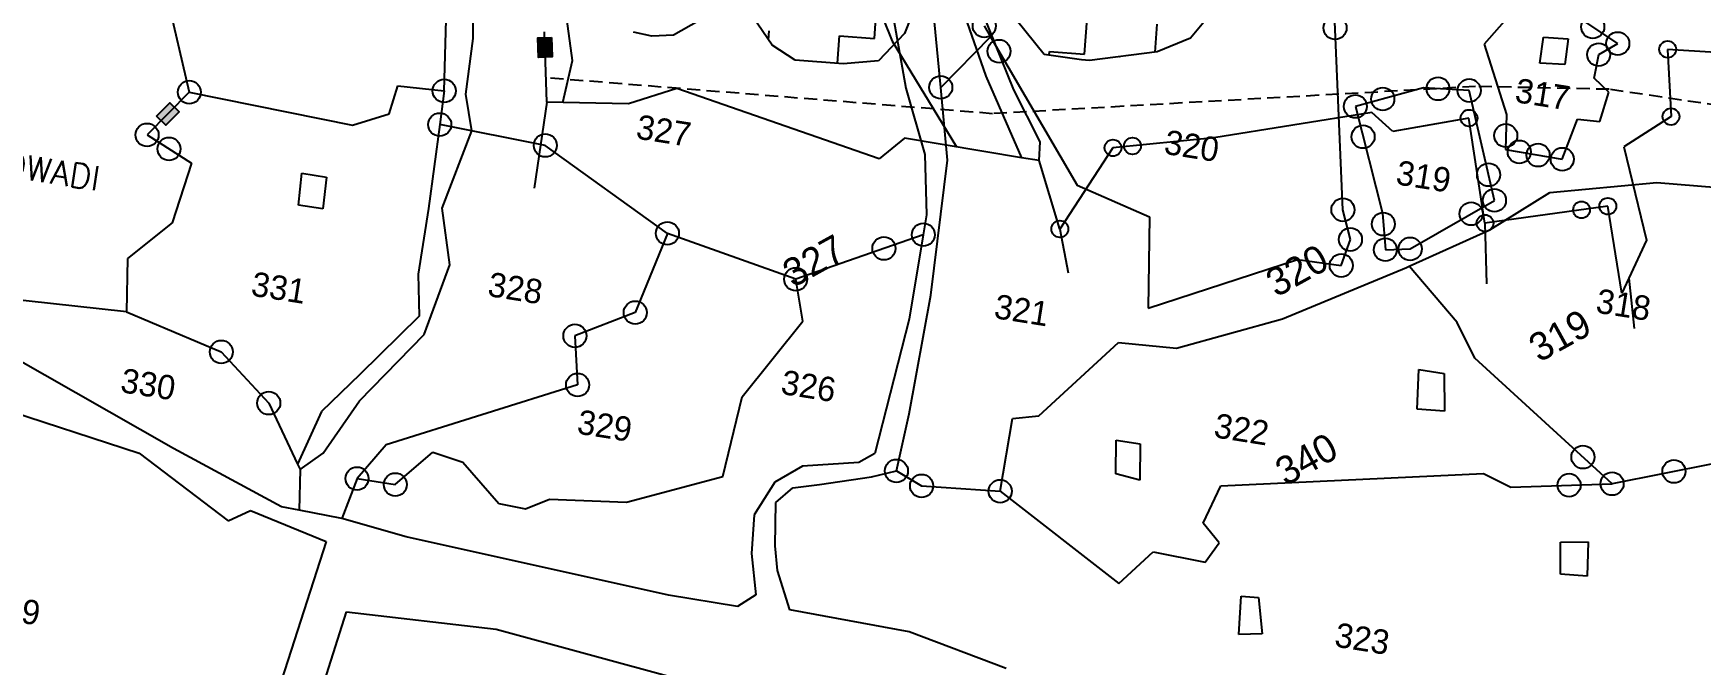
# Model space of a CAD drawing. Header units: metres. Extents: x 318079 to 324759, y 1863980 to 1868406.
# Drawn here: x 322063 to 322702, y 1865251 to 1865493 of the extents above; entities that cross this region are included whole.
import ezdxf

# ---------------------------------------------------------------- set-up
doc = ezdxf.new("R2010")
doc.units = ezdxf.units.M
doc.linetypes.add('DASHED', pattern=[0.75, 0.5, -0.25])
for name, color, linetype in [('LINE_FOOTPATH', 1, 'DASHED'), ('LINE_WATER', 4, 'Continuous'), ('OTHERS', 1, 'Continuous'), ('POLY_HATCH', 12, 'Continuous'), ('POLY_PARCEL', 6, 'Continuous'), ('POLY_WATER', 4, 'Continuous'), ('TEXT_MAPIN', 7, 'Continuous'), ('TEXT_MAPOUT', 7, 'Continuous'), ('TEXT_PARCEL', 7, 'Continuous')]:
    doc.layers.add(name, color=color, linetype=linetype)
doc.styles.get("Standard").update_dxf_attribs({"font": 'simplex.shx'})
doc.styles.add('TEXT_MAP', font='')
doc.styles.get('TEXT_MAP').set_extended_font_data('Kruti Dev 050')

msp = doc.modelspace()

# ---------------------------------------------------------------- hatches: boundary and pattern name
for points in [[(322256.82, 1865483.35), (322262, 1865483.51), (322261.76, 1865491.01), (322256.58, 1865490.84)], [(322118.93, 1865462.47), (322115.37, 1865465.98), (322110.3, 1865460.84), (322113.85, 1865457.33)]]:
    msp.add_hatch(color=256).paths.add_polyline_path(points)

# ---------------------------------------------------------------- linework, layer by layer
for points in [[(322261.76, 1865491.01), (322262, 1865483.51), (322256.82, 1865483.35), (322256.58, 1865490.84)], [(322110.3, 1865460.84), (322115.37, 1865465.98), (322118.93, 1865462.47), (322113.85, 1865457.33)]]:
    msp.add_lwpolyline(points, close=True)
for centre, radius in [((322427.72, 1865495.42), 4.42), ((322562.25, 1865494.65), 4.42), ((322661.07, 1865495.06), 4.42), ((322670.68, 1865488.66), 4.42), ((322433.39, 1865485.71), 4.42), ((322663.36, 1865484.41), 4.42), ((322689.8, 1865486.44), 3.21), ((322122.87, 1865470.01), 4.42), ((322220.62, 1865470.52), 4.42), ((322411.03, 1865471.86), 4.42), ((322601.74, 1865471.33), 4.42), ((322613.69, 1865470.66), 4.42), ((322570.04, 1865464.55), 4.42), ((322580.56, 1865467.4), 4.42), ((322218.91, 1865457.6), 4.42), ((322613.61, 1865460.1), 3.21), ((322691.09, 1865460.64), 3.21), ((322106.69, 1865453.63), 4.42), ((322259.4, 1865449.6), 4.42), ((322573, 1865452.91), 4.42), ((322627.72, 1865453.4), 4.42), ((322115.09, 1865448.28), 4.42), ((322477.09, 1865448.65), 3.21), ((322484.57, 1865449.39), 3.21), ((322632.9, 1865447.12), 4.42), ((322640.1, 1865445.9), 4.42), ((322649.38, 1865444.32), 4.42), ((322621.12, 1865438.37), 4.42), ((322565.28, 1865424.92), 4.42), ((322614.45, 1865423.4), 4.42), ((322623.38, 1865428.54), 4.42), ((322656.78, 1865424.91), 3.21), ((322666.85, 1865426.3), 3.21), ((322580.76, 1865419.44), 4.42), ((322619.75, 1865419.79), 3.21), ((322306.22, 1865415.9), 4.42), ((322389.25, 1865410.11), 4.42), ((322404.35, 1865415.38), 4.42), ((322456.72, 1865417.56), 3.21), ((322568.16, 1865413.55), 4.42), ((322581.54, 1865409.63), 4.42), ((322591.05, 1865409.92), 4.42), ((322355.42, 1865398.31), 4.42), ((322564.63, 1865403.58), 4.42), ((322293.89, 1865385.52), 4.42), ((322270.73, 1865376.61), 4.42), ((322135.15, 1865370.45), 4.42), ((322271.77, 1865357.8), 4.42), ((322153.34, 1865350.83), 4.42), ((322657.32, 1865330.12), 4.42), ((322187.19, 1865321.9), 4.42), ((322394.05, 1865324.83), 4.42), ((322692.2, 1865324.62), 4.42), ((322201.87, 1865319.58), 4.42), ((322403.69, 1865319.06), 4.42), ((322433.83, 1865317.05), 4.42), ((322652.01, 1865319.36), 4.42), ((322668.5, 1865319.9), 4.42)]:
    msp.add_circle(centre, radius)
at = {"layer": 'LINE_FOOTPATH', "ltscale": 10}
for p, q in [((322430.9, 1865461.77), (322259.66, 1865475.54)), ((322616.11, 1865472.19), (322430.9, 1865461.77)), ((322667.4, 1865471.13), (322616.11, 1865472.19)), ((322835.98, 1865445.88), (322667.4, 1865471.13))]:
    msp.add_line(p, q, dxfattribs=at)
at = {"layer": 'LINE_WATER'}
for p, q in [((322384.04, 1865510.77), (322392.4, 1865489.51)), ((322231.7, 1865490.63), (322231.57, 1865506.79)), ((322269.86, 1865482.18), (322267.61, 1865498.09)), ((322228.87, 1865469.29), (322231.7, 1865490.63)), ((322392.4, 1865489.51), (322417.1, 1865449.03)), ((322266.07, 1865466.1), (322269.86, 1865482.18)), ((322231.27, 1865455.16), (322228.87, 1865469.29)), ((322219.78, 1865425.52), (322231.27, 1865455.16)), ((322222.81, 1865403.79), (322219.78, 1865425.52)), ((322212.93, 1865377.11), (322222.81, 1865403.79)), ((322188.17, 1865351.7), (322212.93, 1865377.11)), ((322174.21, 1865331.58), (322188.17, 1865351.7)), ((322165.39, 1865325.39), (322174.21, 1865331.58))]:
    msp.add_line(p, q, dxfattribs=at)
at = {"layer": 'OTHERS'}
for p, q in [((322640.82, 1865481.14), (322642.23, 1865491.09)), ((322642.23, 1865491.09), (322651.65, 1865490.42)), ((322651.65, 1865490.42), (322650.43, 1865480.6)), ((322650.43, 1865480.6), (322640.82, 1865481.14)), ((322164.73, 1865426.66), (322166, 1865438.93)), ((322166, 1865438.93), (322175.54, 1865437.42)), ((322175.54, 1865437.42), (322174.14, 1865425.34)), ((322174.14, 1865425.34), (322164.73, 1865426.66)), ((322593.72, 1865348.46), (322594.38, 1865363.76)), ((322594.38, 1865363.76), (322604.05, 1865362.23)), ((322604.05, 1865362.23), (322604.17, 1865347.69)), ((322604.17, 1865347.69), (322593.72, 1865348.46)), ((322478.19, 1865323.69), (322478.32, 1865336.66)), ((322478.32, 1865336.66), (322487.48, 1865335.21)), ((322487.48, 1865335.21), (322487.44, 1865321.26)), ((322487.44, 1865321.26), (322478.19, 1865323.69)), ((322648.67, 1865297.52), (322659.26, 1865297.6)), ((322648.7, 1865285.19), (322648.67, 1865297.52)), ((322659.26, 1865297.6), (322658.94, 1865284.45)), ((322658.94, 1865284.45), (322648.7, 1865285.19)), ((322525.3, 1865262.09), (322526.19, 1865276.87)), ((322526.19, 1865276.87), (322532.85, 1865276.3)), ((322532.85, 1865276.3), (322534.25, 1865262.36)), ((322534.25, 1865262.36), (322525.3, 1865262.09))]:
    msp.add_line(p, q, dxfattribs=at)
at = {"layer": 'POLY_HATCH', "linetype": 'Continuous', "ltscale": 10}
for p, q in [((322385.6, 1865490.59), (322386.59, 1865504.02)), ((322466.19, 1865484.64), (322467.18, 1865498.08)), ((322345.04, 1865490.03), (322345.3, 1865493.56)), ((322371.39, 1865481.1), (322372.16, 1865491.58)), ((322372.16, 1865491.58), (322385.6, 1865490.59)), ((322493.25, 1865485.33), (322494.04, 1865496.1)), ((322452.65, 1865484.24), (322452.76, 1865485.63)), ((322452.76, 1865485.63), (322466.19, 1865484.64)), ((322479.62, 1865483.65), (322479.69, 1865483.65)), ((322479.62, 1865483.64), (322479.62, 1865483.65))]:
    msp.add_line(p, q, dxfattribs=at)
at = {"layer": 'POLY_HATCH'}
for p, q in [((322402.25, 1865505.55), (322397.17, 1865492.56)), ((322450.75, 1865484.52), (322431.3, 1865508.55)), ((322520.39, 1865507.13), (322506.81, 1865490.66)), ((322346.38, 1865488.08), (322338.94, 1865498.91)), ((322300.29, 1865491.48), (322293.2, 1865493.03)), ((322308.56, 1865491.9), (322300.29, 1865491.48)), ((322318.23, 1865497.35), (322308.56, 1865491.9)), ((322397.17, 1865492.56), (322387.12, 1865481.99)), ((322355.22, 1865482.29), (322346.38, 1865488.08)), ((322494.07, 1865485.43), (322468.09, 1865482.21)), ((322506.81, 1865490.66), (322494.07, 1865485.43)), ((322373.66, 1865480.93), (322355.22, 1865482.29)), ((322387.12, 1865481.99), (322373.66, 1865480.93)), ((322465.02, 1865482.44), (322450.75, 1865484.52)), ((322468.09, 1865482.21), (322465.02, 1865482.44))]:
    msp.add_line(p, q, dxfattribs=at)
at = {"layer": 'POLY_PARCEL'}
for p, q in [((322107.5, 1865536.12), (322122.87, 1865470.01)), ((322220.62, 1865470.52), (322222.58, 1865538.22)), ((322565.28, 1865424.92), (322561.75, 1865506.18)), ((322634.75, 1865505.91), (322619.42, 1865488.42)), ((322670.68, 1865488.66), (322645.95, 1865505.12)), ((322259.96, 1865466.24), (322259.1, 1865493.2)), ((322430.15, 1865491.27), (322411.03, 1865471.86)), ((322427.72, 1865495.42), (322430.15, 1865491.27)), ((322430.15, 1865491.27), (322463.35, 1865434.42)), ((322619.42, 1865488.42), (322627.97, 1865461.48)), ((322663.36, 1865484.41), (322670.68, 1865488.66)), ((322708.24, 1865485.29), (322689.8, 1865486.44)), ((322689.8, 1865486.44), (322691.09, 1865460.64)), ((322661.68, 1865475.33), (322663.36, 1865484.41)), ((322199.54, 1865461.69), (322202.88, 1865472.39)), ((322202.88, 1865472.39), (322220.62, 1865470.52)), ((322667.24, 1865470.03), (322661.68, 1865475.33)), ((322122.87, 1865470.01), (322106.69, 1865453.63)), ((322122.87, 1865470.01), (322185.5, 1865457.36)), ((322220.62, 1865470.52), (322218.91, 1865457.6)), ((322259.96, 1865466.24), (322255.1, 1865433.22)), ((322291.29, 1865465.52), (322259.96, 1865466.24)), ((322309.8, 1865471.43), (322291.29, 1865465.52)), ((322387.38, 1865444.51), (322309.8, 1865471.43)), ((322596.21, 1865471.64), (322570.04, 1865464.55)), ((322613.69, 1865470.66), (322596.21, 1865471.64)), ((322623.38, 1865428.54), (322613.69, 1865470.66)), ((322663.73, 1865458.77), (322667.24, 1865470.03)), ((322185.5, 1865457.36), (322199.54, 1865461.69)), ((322576.36, 1865462.21), (322515.73, 1865452.45)), ((322570.04, 1865464.55), (322580.43, 1865423.6)), ((322584.39, 1865454.98), (322576.36, 1865462.21)), ((322613.61, 1865460.1), (322584.39, 1865454.98)), ((322619.75, 1865419.79), (322613.61, 1865460.1)), ((322627.97, 1865461.48), (322627.56, 1865448.02)), ((322649.38, 1865444.32), (322655.25, 1865459.63)), ((322655.25, 1865459.63), (322663.73, 1865458.77)), ((322691.09, 1865460.64), (322672.99, 1865449.01)), ((322106.69, 1865453.63), (322123.69, 1865442.79)), ((322218.91, 1865457.6), (322214.65, 1865425.36)), ((322259.4, 1865449.6), (322218.91, 1865457.6)), ((322306.22, 1865415.9), (322259.4, 1865449.6)), ((322397.15, 1865452.33), (322387.38, 1865444.51)), ((322441.98, 1865444.91), (322397.15, 1865452.33)), ((322477.09, 1865448.65), (322456.72, 1865417.56)), ((322515.73, 1865452.45), (322477.09, 1865448.65)), ((322627.56, 1865448.02), (322649.38, 1865444.32)), ((322672.99, 1865449.01), (322681.64, 1865413.31)), ((322123.69, 1865442.79), (322116.28, 1865419.9)), ((322448.83, 1865443.77), (322441.98, 1865444.91)), ((322456.72, 1865417.56), (322448.83, 1865443.77)), ((322463.35, 1865434.42), (322491.08, 1865422.24)), ((322644.65, 1865431.6), (322685.7, 1865435.4)), ((322685.7, 1865435.4), (322756.59, 1865429.55)), ((322591.05, 1865409.92), (322623.38, 1865428.54)), ((322621.62, 1865417.28), (322644.65, 1865431.6)), ((322214.65, 1865425.36), (322210.67, 1865400.25)), ((322491.08, 1865422.24), (322490.62, 1865387.22)), ((322568.16, 1865413.55), (322565.28, 1865424.92)), ((322580.43, 1865423.6), (322581.54, 1865409.63)), ((322666.85, 1865426.3), (322619.75, 1865419.79)), ((322672.26, 1865392.96), (322666.85, 1865426.3)), ((322116.28, 1865419.9), (322099.18, 1865406.2)), ((322306.22, 1865415.9), (322293.89, 1865385.52)), ((322355.42, 1865398.31), (322306.22, 1865415.9)), ((322404.35, 1865415.38), (322355.42, 1865398.31)), ((322456.72, 1865417.56), (322459.85, 1865400.79)), ((322590.62, 1865403.26), (322621.62, 1865417.28)), ((322619.75, 1865419.79), (322620.32, 1865396.59)), ((322564.63, 1865403.58), (322568.16, 1865413.55)), ((322581.54, 1865409.63), (322591.05, 1865409.92)), ((322681.64, 1865413.31), (322674.89, 1865398.66)), ((322099.18, 1865406.2), (322098.79, 1865385.83)), ((322490.62, 1865387.22), (322547.82, 1865405.85)), ((322542.1, 1865383.17), (322589.66, 1865402.83)), ((322547.82, 1865405.85), (322564.63, 1865403.58)), ((322589.66, 1865402.83), (322590.62, 1865403.26)), ((322609.06, 1865381.69), (322590.62, 1865403.26)), ((322210.67, 1865400.25), (322211.06, 1865384.16)), ((322358.11, 1865382.21), (322355.42, 1865398.31)), ((322674.89, 1865398.66), (322672.26, 1865392.96)), ((322674.89, 1865398.66), (322677.02, 1865379.43)), ((322098.79, 1865385.83), (322050.97, 1865391)), ((322098.79, 1865385.83), (322135.15, 1865370.45)), ((322211.06, 1865384.16), (322188.3, 1865361.78)), ((322293.89, 1865385.52), (322270.73, 1865376.61)), ((322501.41, 1865371.94), (322542.1, 1865383.17)), ((322270.73, 1865376.61), (322271.77, 1865357.8)), ((322334.88, 1865353.23), (322358.11, 1865382.21)), ((322615.83, 1865368.1), (322609.06, 1865381.69)), ((322135.15, 1865370.45), (322153.34, 1865350.83)), ((322448.69, 1865345.88), (322479.15, 1865374.08)), ((322479.15, 1865374.08), (322501.41, 1865371.94)), ((322668.5, 1865319.9), (322615.83, 1865368.1)), ((322188.3, 1865361.78), (322173.52, 1865347.62)), ((322271.77, 1865357.8), (322198.39, 1865334.83)), ((322153.34, 1865350.83), (322164.41, 1865327.46)), ((322327.44, 1865322.73), (322334.88, 1865353.23)), ((322173.52, 1865347.62), (322164.41, 1865327.46)), ((322433.83, 1865317.05), (322438.54, 1865344.88)), ((322438.54, 1865344.88), (322448.69, 1865345.88)), ((322198.39, 1865334.83), (322187.19, 1865321.9)), ((322201.87, 1865319.58), (322216.26, 1865332)), ((322216.26, 1865332), (322227.76, 1865328.22)), ((322164.41, 1865327.46), (322165.39, 1865325.39)), ((322165.39, 1865325.39), (322165.01, 1865309.76)), ((322227.76, 1865328.22), (322241.59, 1865312.31)), ((322707.18, 1865327.6), (322668.5, 1865319.9)), ((322187.19, 1865321.9), (322181.43, 1865306.52)), ((322187.19, 1865321.9), (322201.87, 1865319.58)), ((322290.53, 1865312.79), (322327.44, 1865322.73)), ((322394.05, 1865324.83), (322403.69, 1865319.06)), ((322403.69, 1865319.06), (322433.83, 1865317.05)), ((322511.68, 1865304.83), (322518.42, 1865319.06)), ((322518.42, 1865319.06), (322619.16, 1865323.83)), ((322619.16, 1865323.83), (322629.63, 1865318.62)), ((322629.63, 1865318.62), (322668.5, 1865319.9)), ((322241.59, 1865312.31), (322251.85, 1865310.23)), ((322251.85, 1865310.23), (322261.06, 1865314.04)), ((322261.06, 1865314.04), (322290.53, 1865312.79)), ((322433.83, 1865317.05), (322479.38, 1865281.65)), ((322517.75, 1865297.22), (322511.68, 1865304.83)), ((322479.38, 1865281.65), (322492.44, 1865293.8)), ((322492.44, 1865293.8), (322512.41, 1865289.87)), ((322512.41, 1865289.87), (322517.75, 1865297.22))]:
    msp.add_line(p, q, dxfattribs=at)
at = {"layer": 'POLY_WATER'}
for p, q in [((322390.74, 1865510.91), (322397.65, 1865471.52)), ((322439.01, 1865470.94), (322425.04, 1865505.82)), ((322420.17, 1865499.58), (322428.36, 1865476.13)), ((322411.03, 1865471.86), (322408.69, 1865496.93)), ((322428.36, 1865476.13), (322441.98, 1865444.91)), ((322397.65, 1865471.52), (322404.96, 1865446.09)), ((322413.63, 1865444), (322411.03, 1865471.86)), ((322449.12, 1865450.93), (322439.01, 1865470.94)), ((322448.83, 1865443.77), (322449.12, 1865450.93)), ((322404.96, 1865446.09), (322405.62, 1865422.97)), ((322407.23, 1865392.15), (322413.63, 1865444)), ((322405.62, 1865422.97), (322404.35, 1865415.38)), ((322404.35, 1865415.38), (322398.94, 1865383.04)), ((322398.96, 1865346.71), (322407.23, 1865392.15)), ((322398.94, 1865383.04), (322385.75, 1865331.54)), ((322116.75, 1865333.48), (322054.66, 1865368.84)), ((322032.4, 1865354.89), (322103.64, 1865331.57)), ((322394.05, 1865324.83), (322398.96, 1865346.71)), ((322103.64, 1865331.57), (322137.81, 1865305.72)), ((322158.21, 1865311.1), (322116.75, 1865333.48)), ((322385.75, 1865331.54), (322379.61, 1865328.02)), ((322357.97, 1865326.59), (322347.46, 1865320.52)), ((322379.61, 1865328.02), (322357.97, 1865326.59)), ((322347.46, 1865320.52), (322339.53, 1865307.93)), ((322354.33, 1865318.35), (322364.6, 1865319.61)), ((322364.6, 1865319.61), (322384.51, 1865322.57)), ((322384.51, 1865322.57), (322394.05, 1865324.83)), ((322347.49, 1865296.14), (322347.78, 1865312.73)), ((322347.78, 1865312.73), (322354.33, 1865318.35)), ((322137.81, 1865305.72), (322146.34, 1865309.6)), ((322146.34, 1865309.6), (322175.3, 1865297.83)), ((322165.01, 1865309.76), (322158.21, 1865311.1)), ((322181.43, 1865306.52), (322165.01, 1865309.76)), ((322206.07, 1865299.57), (322181.43, 1865306.52)), ((322339.53, 1865307.93), (322338.46, 1865293.18)), ((322306.58, 1865277.19), (322206.07, 1865299.57)), ((322175.3, 1865297.83), (322155.81, 1865237.03)), ((322338.46, 1865293.18), (322340.08, 1865277.28)), ((322348.48, 1865286.67), (322347.49, 1865296.14)), ((322353.22, 1865271.6), (322348.48, 1865286.67)), ((322333.07, 1865272.81), (322306.58, 1865277.19)), ((322340.08, 1865277.28), (322333.07, 1865272.81)), ((322170.17, 1865230.01), (322183.18, 1865270.74)), ((322183.18, 1865270.74), (322240.57, 1865264.2)), ((322398.87, 1865263.12), (322353.22, 1865271.6)), ((322240.57, 1865264.2), (322310.47, 1865245.11)), ((322436.08, 1865249.14), (322398.87, 1865263.12))]:
    msp.add_line(p, q, dxfattribs=at)

# ---------------------------------------------------------------- texts
at = {"layer": 'TEXT_MAPIN'}
msp.add_text('KHADWADI', height=9.34, rotation=351.00617, dxfattribs=at).set_placement((322027.3, 1865441.72))
at = {"layer": 'TEXT_MAPOUT', "ltscale": 10, "style": 'TEXT_MAP'}
for s, p in [('327', (322354.41, 1865394.87)), ('320', (322539.73, 1865391.18)), ('319', (322640.53, 1865366.23)), ('340', (322543.31, 1865318.85))]:
    msp.add_text(s, height=10.775, rotation=28.92253, dxfattribs=at).set_placement(p)
at = {"layer": 'TEXT_PARCEL', "style": 'TEXT_MAP'}
for s, p in [('317', (322630.85, 1865466.26)), ('327', (322293.82, 1865452.29)), ('320', (322496.3, 1865446.45)), ('319', (322585.21, 1865434.75)), ('331', (322146.17, 1865392.09)), ('328', (322236.91, 1865391.92)), ('321', (322431.08, 1865383.46)), ('318', (322661.88, 1865385.56)), ('330', (322096.11, 1865355.07)), ('326', (322349.36, 1865354.41)), ('329', (322271.18, 1865339.19)), ('322', (322515.41, 1865337.79)), ('269', (322044.27, 1865268.8)), ('323', (322561.69, 1865257.53))]:
    msp.add_text(s, height=9.34, rotation=351.00617, dxfattribs=at).set_placement(p)

doc.saveas('drawing.dxf')
